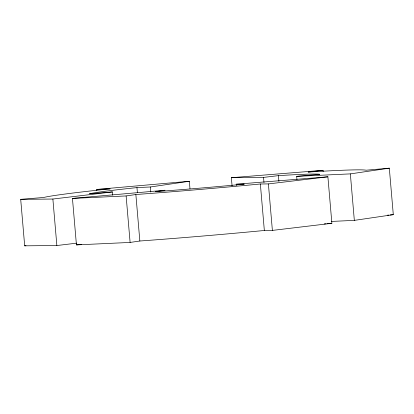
<?xml version="1.0" encoding="UTF-8"?>
<svg xmlns="http://www.w3.org/2000/svg" width="414" height="414" viewBox="0 0 414 414"><rect width="100%" height="100%" fill="white"/><g stroke="black" fill="none" stroke-linecap="round" stroke-linejoin="round"><path stroke-width="0.62" d="M112.649 195.113L112.375 191.93L89.455 193.778A116.701 3.26 -4.9 0 1 136.962 187.594L150.38 186.978L189.343 181.265L189.995 188.908M72.45 198.404L126.12 195.946L135.864 194.518A163.385 4.564 -4.9 0 0 260.359 183.992L268.401 183.914L327.898 176.809L331.883 223.301L272.386 230.407L264.344 230.484A163.385 4.564 -4.9 0 1 139.849 241.01L130.11 242.438L76.44 244.897L72.45 198.404L165.082 190.233L155.343 191.661A116.701 3.26 -4.9 0 0 244.27 184.142L236.223 184.214L236.332 185.493M296.952 179.531L296.683 176.343L350.353 173.885L389.315 168.172L393.3 214.664L354.337 220.377L331.335 221.433M76.693 243.158L56.863 245.528L24.685 245.828L20.7 199.336L52.878 199.036L112.375 191.93M232.078 185.989L231.369 177.709L263.547 177.409L278.42 175.634A116.701 3.26 -4.9 0 1 319.841 174.299L296.683 176.343M323.153 171.577L323.044 170.304L308.171 172.079A163.385 4.564 -4.9 0 1 366.157 170.216L389.315 168.172M96.819 190.714L96.71 189.441L189.343 181.265M387.509 215.171L388.798 215.063M390.081 214.949L393.3 214.664M76.44 244.897L81.584 244.446M231.369 177.709L323.044 170.304M20.7 199.336L43.62 197.483A163.385 4.564 -4.9 0 1 110.124 188.825L96.71 189.441M236.223 184.214L327.898 176.809M24.685 245.828L25.958 245.725M324.193 223.922L326.113 223.767M327.396 223.663L331.883 223.301M350.353 173.885L354.337 220.377M278.42 175.634L278.912 181.363M268.401 183.914L272.386 230.407M263.547 177.409L263.982 182.507M260.359 183.992L264.344 230.484M150.38 186.978L150.815 192.075M136.962 187.594L137.396 192.691M135.864 194.518L139.849 241.01M126.12 195.946L130.11 242.438M52.878 199.036L56.863 245.528"/></g></svg>
